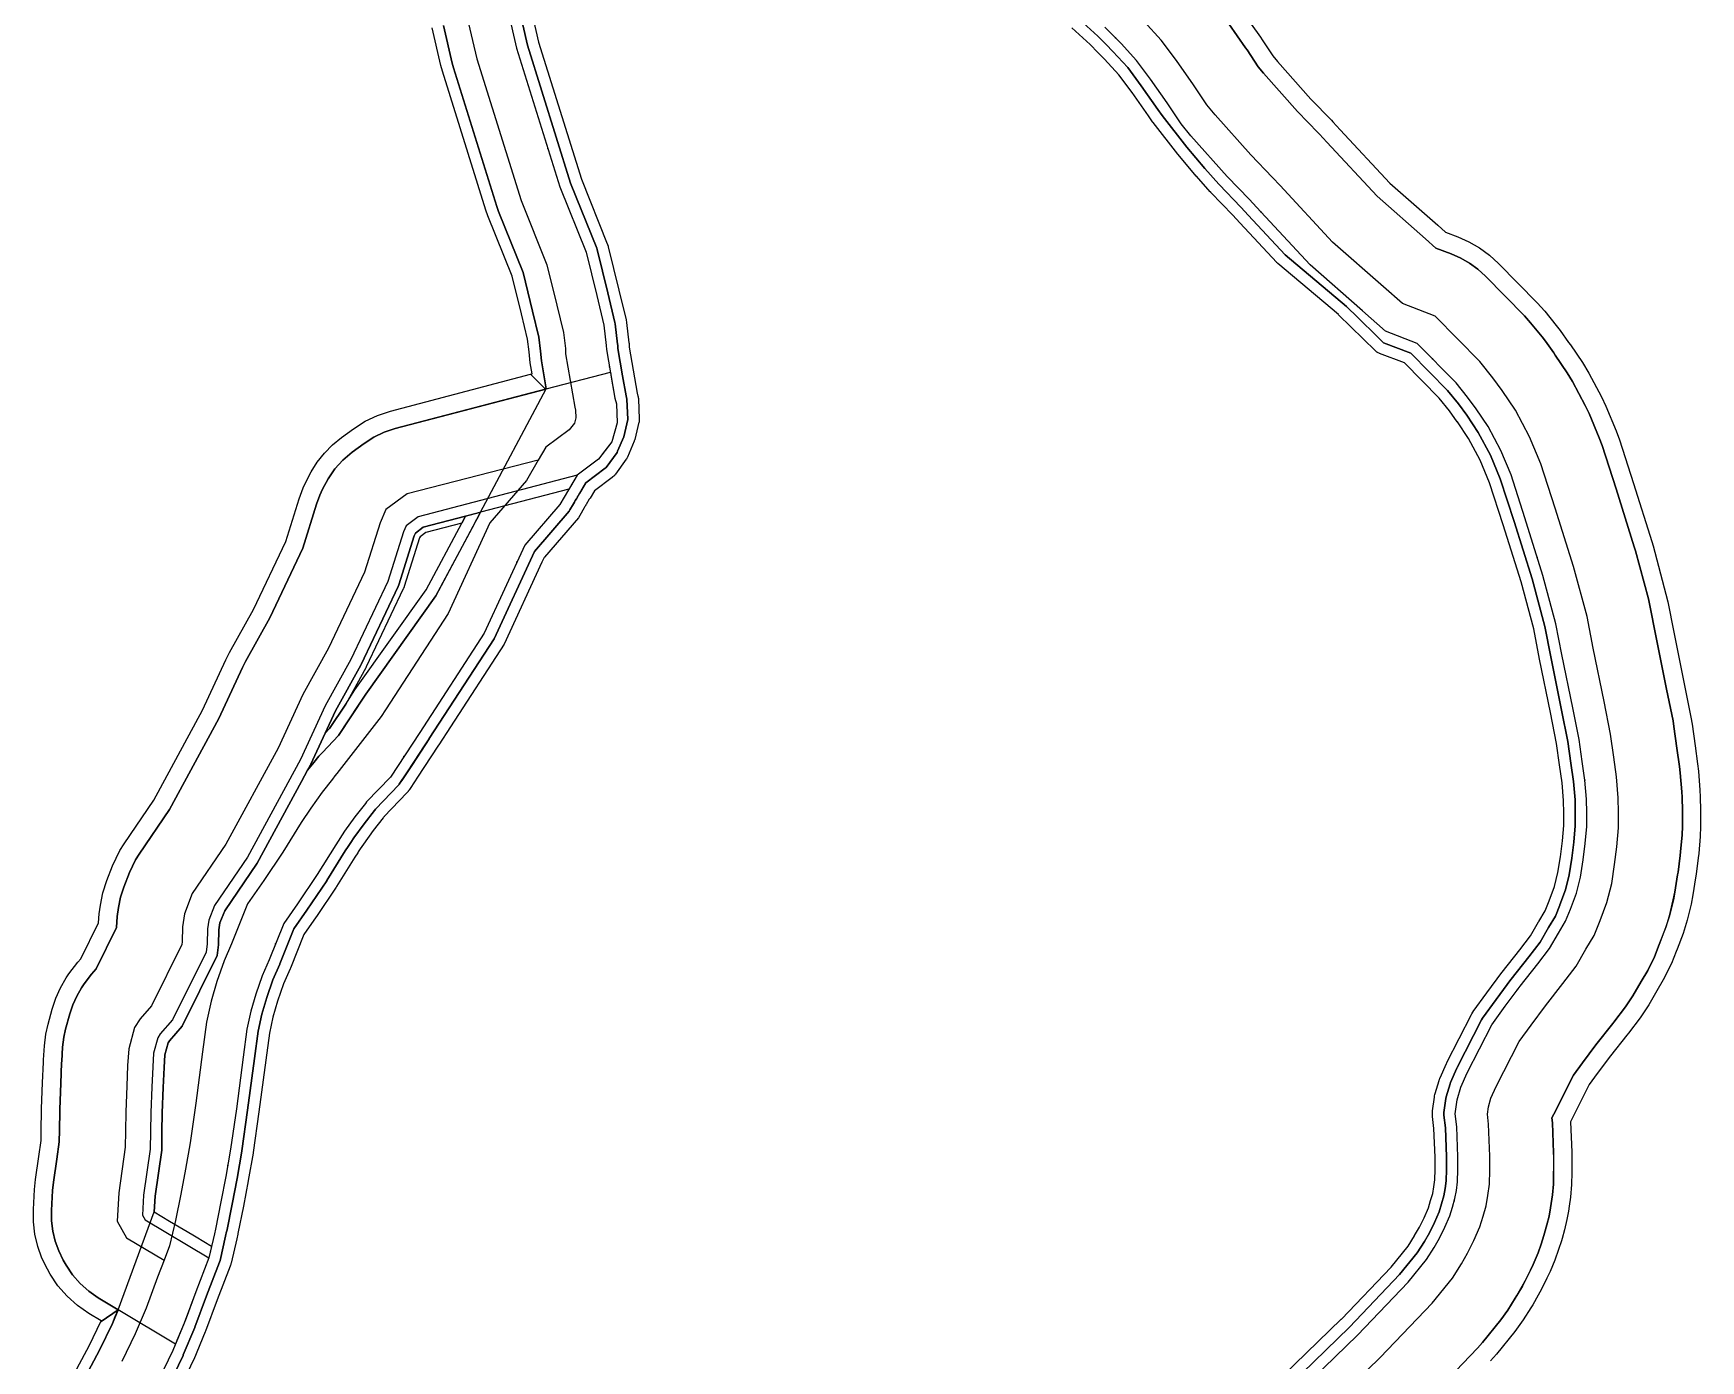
# Model space of a CAD drawing. Header units: inches. Extents: x 87989 to 118156, y 435697 to 451526.
# Drawn here: x 97358 to 98089, y 445643 to 446225 of the extents above; entities that cross this region are included whole.
import ezdxf

# ---------------------------------------------------------------- set-up
doc = ezdxf.new("R2010")
doc.units = ezdxf.units.IN
doc.header["$MEASUREMENT"] = 0
for name, color, linetype, true_color in [('As_waterkering_BWK', 7, 'Continuous', 0x7b8981), ('Beschermingszone_BWK', 7, 'Continuous', 0xcf890d), ('Grens_bebouwingsvrije_zone_BWK', 7, 'Continuous', 0x6789ae), ('Kernzone_BWK', 7, 'Continuous', 0xcb89af), ('Referentiepunten_BWK', 7, 'Continuous', 0x178980)]:
    doc.layers.add(name, color=color, linetype=linetype, true_color=true_color)

msp = doc.modelspace()

# ---------------------------------------------------------------- linework, layer by layer
at = {"layer": 'As_waterkering_BWK'}
for points in [[(97565.9433, 446234.9677), (97569.7798, 446218.4312), (97588.8298, 446157.5769), (97600.3392, 446128.8696), (97604.9694, 446109.9518), (97608.1444, 446096.8549), (97609.2028, 446087.9914), (97609.2678, 446086.1691), (97612.9587, 446064.8353), (97613.6411, 446062.3888), (97613.9009, 446054.0747), (97611.584, 446045.7903), (97605.7632, 446038.1173), (97596.3704, 446031.1058), (97588.8235, 446018.2963), (97573.3884, 446000.3722), (97555.5642, 445961.7635), (97527.3426, 445918.2466), (97514.4817, 445898.6816), (97504.0121, 445887.7447), (97503.5321, 445887.0517), (97498.8997, 445881.2177), (97494.3708, 445874.8527), (97490.4702, 445868.9656), (97482.382, 445855.9161), (97473.7356, 445843.0786), (97467.6553, 445834.4273), (97461.3004, 445818.5127), (97458.2577, 445811.5012), (97455.4795, 445803.4314), (97453.2306, 445795.8908), (97451.5108, 445788.0856), (97449.9233, 445775.7824), (97446.8806, 445753.1605), (97444.367, 445735.4334), (97442.2503, 445723.3948), (97440.1337, 445712.2823), (97437.7524, 445700.376), (97437.2776, 445698.3039), (97434.842, 445687.676), (97429.1534, 445672.8593), (97423.9941, 445659.1009), (97418.967, 445647.0624), (97412.7492, 445634.0978)], [(97860.5988, 445577.8712), (97938.7834, 445653.8067), (97961.0084, 445677.0901), (97969.0782, 445687.012), (97972.3855, 445692.3037), (97974.7668, 445696.4047), (97977.148, 445701.1672), (97979.2647, 445706.1943), (97980.4553, 445710.0308), (97981.5137, 445713.735), (97982.1751, 445717.3068), (97982.7043, 445721.1433), (97982.8366, 445726.435), (97982.8366, 445732.1235), (97982.3074, 445745.2204), (97981.646, 445750.909), (97982.4397, 445756.9944), (97984.1595, 445762.683), (97986.9376, 445768.9007), (97997.6533, 445789.9351), (98003.6064, 445798.1372), (98010.0887, 445806.8685), (98017.8939, 445816.6581), (98023.0533, 445823.405), (98026.8898, 445830.1519), (98030.0648, 445835.4435), (98032.1815, 445840.7352), (98034.8273, 445847.7467), (98036.5471, 445854.7582), (98037.7377, 445862.2988), (98038.6638, 445869.5749), (98039.3252, 445876.9832), (98039.3252, 445882.9363), (98039.1929, 445888.8895), (98038.5315, 445897.2239), (98037.3409, 445905.426), (98036.0179, 445915.0833), (98033.2398, 445928.9739), (98028.4773, 445952.3896), (98025.8315, 445965.8834), (98020.1429, 445987.0501), (98012.2054, 446012.3179), (98006.12, 446031.2356), (98001.622, 446041.9512), (97996.0658, 446052.4023), (97990.7741, 446060.2075), (97987.0699, 446065.3669), (97982.0428, 446071.5846), (97964.9772, 446088.9149), (97951.0865, 446094.2066), (97940.9, 446103.2024), (97918.0135, 446123.3108), (97894.5173, 446148.6135), (97891.3204, 446152.0562), (97881.659, 446162.0712), (97865.7102, 446180.0294), (97861.4515, 446185.1592), (97855.3169, 446194.4065), (97847.9699, 446204.809), (97841.8363, 446213.0665), (97835.0371, 446220.4598), (97827.949, 446227.6678)], [(97596.3704, 446031.1058), (97526.7009, 446012.813), (97521.3841, 446008.9036), (97520.2446, 446006.2895), (97513.3654, 445984.4613), (97497.0935, 445950.1977), (97485.8487, 445929.9571), (97475.0008, 445906.4091), (97451.7174, 445863.5465), (97437.2976, 445842.3798), (97434.784, 445835.8975), (97434.2548, 445832.061), (97434.1226, 445825.4464), (97433.5934, 445821.8745), (97418.909, 445792.1089), (97413.5256, 445785.9404), (97412.3885, 445784.2076), (97410.5746, 445777.5568), (97410.1777, 445771.4713), (97409.7808, 445762.6078), (97409.384, 445751.4952), (97409.2517, 445743.1609), (97409.1194, 445735.3556), (97407.6642, 445725.3014), (97406.209, 445715.2473), (97405.7466, 445706.4619), (97406.8757, 445704.4747), (97434.842, 445687.676)]]:
    msp.add_lwpolyline(points, dxfattribs=at)
at = {"layer": 'Beschermingszone_BWK'}
for points in [[(97816.8145, 446231.0273), (97824.9023, 446223.6367), (97828.457, 446220.0195), (97831.4141, 446217.0156), (97837.9785, 446209.875), (97843.9199, 446201.875), (97851.1914, 446191.582), (97853.002, 446188.8516), (97863.877, 446175.0273), (97871.8535, 446165.582), (97877.9199, 446158.75), (97878.0605, 446158.6016), (97887.6563, 446148.6523), (97887.7207, 446148.5859), (97890.8535, 446145.2109), (97907.0469, 446127.7734), (97933.9922, 446105.0469), (97938.9023, 446100.2344), (97947.5488, 446091.7578), (97950.1445, 446089.2148), (97962.1797, 446084.6289), (97978.3086, 446068.25), (97983.0918, 446062.3359), (97986.6738, 446057.3477), (97991.7773, 446049.8203), (97997.0996, 446039.8047), (98001.4258, 446029.5), (98007.4395, 446010.8047), (98015.3418, 445985.6523), (98020.959, 445964.7539), (98023.5742, 445951.4102), (98028.3379, 445927.9844), (98031.0859, 445914.2539), (98032.3906, 445904.7266), (98033.5605, 445896.668), (98034.1973, 445888.6367), (98034.3262, 445882.8789), (98034.3262, 445877.207), (98033.6914, 445870.1133), (98032.7871, 445863.0039), (98031.6406, 445855.7461), (98030.043, 445849.2305), (98027.5391, 445842.5938), (98027.5039, 445842.5), (98025.5703, 445837.6719), (98022.6016, 445832.7227), (98022.543, 445832.625), (98018.875, 445826.1719), (98013.9531, 445819.7344), (98006.1797, 445809.9844), (98006.0742, 445809.8477), (97999.5762, 445801.0977), (97993.6074, 445792.8711), (97993.1973, 445792.2031), (97982.4824, 445771.1719), (97982.373, 445770.9414), (97979.5938, 445764.7227), (97979.373, 445764.1289), (97977.6543, 445758.4414), (97977.4824, 445757.6406), (97976.6875, 445751.5547), (97976.6465, 445750.9102), (97976.6797, 445750.332), (97977.3184, 445744.832), (97977.8359, 445732.0234), (97977.8359, 445726.4961), (97977.7129, 445721.5469), (97977.2383, 445718.1055), (97976.6406, 445714.8789), (97975.6641, 445711.457), (97974.5625, 445707.9102), (97972.6035, 445703.2578), (97970.3652, 445698.7813), (97968.1016, 445694.8828), (97965.0039, 445689.9258), (97957.2539, 445680.3984), (97935.2324, 445657.3281), (97862.7305, 445586.9102)], [(97860.1035, 445591.3281), (97931.6641, 445660.832), (97931.6973, 445660.8633), (97953.5, 445683.707), (97960.9277, 445692.8398), (97963.8086, 445697.4492), (97963.8301, 445697.4844), (97965.9629, 445701.1562), (97968.0586, 445705.3477), (97969.8594, 445709.625), (97970.8711, 445712.8867), (97971.7676, 445716.0234), (97972.3008, 445718.9023), (97972.7207, 445721.9531), (97972.8359, 445726.5586), (97972.8359, 445731.9219), (97972.3301, 445744.4414), (97971.7129, 445749.7539), (97971.7051, 445749.8242), (97971.6934, 445749.9688), (97971.6875, 445750.0313), (97971.6543, 445750.6211), (97971.6504, 445750.7695), (97971.6504, 445751.0781), (97971.6563, 445751.2344), (97971.6992, 445751.8789), (97971.7051, 445751.9609), (97971.7207, 445752.1211), (97971.7305, 445752.2031), (97972.5234, 445758.2891), (97972.5391, 445758.3906), (97972.5742, 445758.5898), (97972.5859, 445758.6523), (97972.5938, 445758.6914), (97972.7656, 445759.4922), (97972.7891, 445759.5898), (97972.8438, 445759.8008), (97972.8672, 445759.8867), (97974.5879, 445765.5781), (97974.6113, 445765.6523), (97974.6621, 445765.8047), (97974.6895, 445765.875), (97974.9102, 445766.4688), (97974.9375, 445766.543), (97975, 445766.6953), (97975.0293, 445766.7617), (97977.8203, 445773.0078), (97977.8477, 445773.0664), (97977.9844, 445773.3555), (97977.998, 445773.3828), (97978.0137, 445773.4102), (97988.7422, 445794.4727), (97988.7891, 445794.5625), (97988.8848, 445794.7305), (97988.9004, 445794.7617), (97988.9336, 445794.8164), (97989.3438, 445795.4844), (97989.3965, 445795.5664), (97989.5039, 445795.7305), (97989.5605, 445795.8086), (97995.5449, 445804.0547), (98002.0723, 445812.8477), (98002.0977, 445812.8789), (98002.2305, 445813.0508), (98002.2559, 445813.0859), (98010.0117, 445822.8125), (98014.6973, 445828.9375), (98018.2051, 445835.1094), (98018.2148, 445835.1289), (98018.3008, 445835.2734), (98021.0781, 445839.9023), (98022.8516, 445844.3359), (98022.8691, 445844.3789), (98025.2578, 445850.7148), (98026.7344, 445856.7344), (98027.834, 445863.6914), (98027.8398, 445863.7305), (98028.7188, 445870.6289), (98028.7227, 445870.6758), (98029.3262, 445877.4297), (98029.3262, 445882.8242), (98029.2012, 445888.3828), (98028.5879, 445896.1094), (98027.4395, 445904.0273), (98026.1523, 445913.4219), (98023.4375, 445926.9961), (98018.6719, 445950.4297), (98016.084, 445963.6211), (98010.5391, 445984.2539), (98002.6758, 446009.2891), (97996.7324, 446027.7617), (97992.5781, 446037.6602), (97987.4883, 446047.2344), (97982.582, 446054.4727), (97982.5625, 446054.5), (97979.1133, 446059.3008), (97974.5742, 446064.918), (97959.3809, 446080.3477), (97948.3652, 446084.543), (97948.2969, 446084.5703), (97948.207, 446084.6094), (97947.8965, 446084.7539), (97947.8379, 446084.7813), (97947.6934, 446084.8555), (97947.5957, 446084.918), (97947.3066, 446085.1016), (97947.2656, 446085.1289), (97947.1328, 446085.2227), (97947.0313, 446085.3047), (97946.7715, 446085.5273), (97946.7461, 446085.5508), (97946.6445, 446085.6445), (97930.4824, 446101.4844), (97930.4219, 446101.5469), (97930.3809, 446101.5859), (97903.8848, 446123.8984), (97903.8477, 446123.9336), (97903.7988, 446123.9766), (97903.5195, 446124.2344), (97903.4473, 446124.3047), (97903.3828, 446124.3711), (97887.1895, 446141.8086), (97884.0742, 446145.1641), (97884.041, 446145.1992), (97874.4453, 446155.1484), (97874.4082, 446155.1836), (97874.2344, 446155.375), (97874.1992, 446155.4102), (97868.0898, 446162.2891), (97868.0547, 446162.332), (97860.0566, 446171.8008), (97860.0293, 446171.8359), (97859.9746, 446171.9023), (97859.9473, 446171.9375), (97849.0645, 446185.7695), (97849.0117, 446185.8398), (97848.8945, 446186.0039), (97848.8379, 446186.082), (97847.0742, 446188.7422), (97847.0547, 446188.7734), (97839.8711, 446198.9414), (97834.1211, 446206.6836), (97827.8047, 446213.5508), (97827.7754, 446213.582), (97824.8926, 446216.5156), (97821.4297, 446220.0352), (97813.4707, 446227.3086)]]:
    msp.add_lwpolyline(points, dxfattribs=at)
for points in [[(97582.4854, 446068.8159), (97516.5426, 446051.5016), (97511.7705, 446049.9221), (97507.2342, 446047.7565), (97503.0053, 446045.0391), (97497.6884, 446041.1296), (97493.6696, 446037.7464), (97490.1288, 446033.8657), (97487.1271, 446029.5544), (97484.7162, 446024.887), (97483.5768, 446022.2729), (97482.0943, 446018.3126), (97476.0465, 445999.1224), (97461.508, 445968.5089), (97450.8824, 445949.3828), (97449.5184, 445946.6935), (97439.2223, 445924.3434), (97417.5279, 445884.406), (97404.2397, 445864.9004), (97402.6565, 445862.3798), (97400.0031, 445856.8409), (97397.4896, 445850.3586), (97396.0623, 445845.9287), (97395.1592, 445841.363), (97394.63, 445837.5265), (97394.2597, 445832.7048), (97385.3436, 445814.4818), (97383.3887, 445812.2418), (97380.0837, 445807.8867), (97378.9465, 445806.1539), (97376.8336, 445802.5339), (97375.1111, 445798.7127), (97373.7979, 445794.7323), (97371.984, 445788.0814), (97371.1823, 445784.5027), (97370.6594, 445780.1599), (97370.2625, 445774.0745), (97370.2178, 445773.2606), (97369.8136, 445764.2162), (97369.4094, 445752.9229), (97369.389, 445752.1301), (97369.2571, 445743.8172), (97369.1682, 445738.5724), (97368.0767, 445731.0312), (97366.6215, 445720.977), (97366.2642, 445717.3496), (97365.8019, 445708.5643), (97365.8216, 445704.0126), (97366.3584, 445699.4926), (97367.4052, 445695.0628), (97368.9485, 445690.7807), (97370.9683, 445686.7016), (97372.166, 445684.5945), (97374.9739, 445680.3445), (97378.2992, 445676.4857), (97382.088, 445673.0809), (97386.2788, 445670.1853), (97395.0066, 445664.9427), (97394.9897, 445664.9023), (97387.4976, 445659.8596), (97387.3544, 445659.7718), (97387.5163, 445660.1096), (97382.1594, 445663.3274), (97377.1305, 445666.8021), (97372.5839, 445670.8879), (97368.5936, 445675.5184), (97365.2241, 445680.6185), (97364.0127, 445682.7495), (97361.5889, 445687.6444), (97359.7369, 445692.783), (97358.4808, 445698.0987), (97357.8366, 445703.5227), (97357.8129, 445708.9848), (97358.2753, 445717.7701), (97358.704, 445722.123), (97360.1592, 445732.1772), (97361.1779, 445739.2157), (97361.2581, 445743.9485), (97361.39, 445752.2571), (97361.4145, 445753.2084), (97361.8202, 445764.5379), (97362.2258, 445773.6184), (97362.2795, 445774.5951), (97362.6763, 445780.6806), (97363.3038, 445785.8919), (97364.2659, 445790.1864), (97366.0798, 445796.8372), (97367.6556, 445801.6138), (97369.7227, 445806.1992), (97372.2582, 445810.5431), (97373.3953, 445812.276), (97377.3613, 445817.5021), (97378.6305, 445818.9564), (97386.3964, 445834.6982), (97386.705, 445838.6196), (97387.2342, 445842.4561), (97388.3179, 445847.9349), (97390.0307, 445853.2508), (97392.5442, 445859.7331), (97395.7283, 445866.3798), (97397.6282, 445869.4046), (97410.69, 445888.5779), (97432.0666, 445927.9303), (97442.2523, 445950.0408), (97443.8892, 445953.2679), (97454.3909, 445972.1711), (97468.5827, 446002.0546), (97474.4643, 446020.7172), (97476.2432, 446025.4696), (97477.3827, 446028.0837), (97479.6386, 446032.5956), (97482.3555, 446036.8459), (97485.5036, 446040.7875), (97489.0479, 446044.3771), (97492.9493, 446047.5748), (97498.2662, 446051.4843), (97503.3409, 446054.7452), (97508.7844, 446057.3439), (97514.511, 446059.2394), (97575.9343, 446075.367)], [(97487.7751, 445919.951), (97485.7879, 445917.8751), (97490.3111, 445927.6937), (97501.4643, 445947.7695), (97501.6101, 445948.0528), (97517.882, 445982.3164), (97518.1342, 445982.9584), (97524.9338, 446004.5342), (97525.4299, 446005.6723), (97528.8939, 446008.2193), (97547.4634, 446013.0924), (97545.8536, 446010.0876), (97529.9904, 446005.9225), (97527.4529, 446004.0567), (97527.2785, 446003.6565), (97520.5186, 445982.207), (97520.4611, 445982.0443), (97520.2089, 445981.4023), (97520.1403, 445981.2439), (97503.8683, 445946.9803), (97503.833, 445946.9089), (97503.6873, 445946.6256), (97503.6497, 445946.5554), (97494.8426, 445930.7027)]]:
    msp.add_lwpolyline(points, close=True, dxfattribs=at)
for points in [[(97417.2578, 445631.9375, 0), (97423.4746, 445644.8984, 0), (97423.5801, 445645.1367, 0), (97428.6074, 445657.1758, 0), (97428.6758, 445657.3438, 0), (97433.8281, 445671.0859, 0), (97439.5098, 445685.8828, 0), (97439.7148, 445686.5586, 0), (97442.1504, 445697.1875, 0), (97442.627, 445699.2578, 0), (97442.6563, 445699.3945, 0), (97445.041, 445711.3242, 0), (97447.168, 445722.4922, 0), (97449.291, 445734.5664, 0), (97449.3184, 445734.7305, 0), (97451.834, 445752.4766, 0), (97454.8809, 445775.1289, 0), (97456.4414, 445787.2266, 0), (97458.0742, 445794.6367, 0), (97460.2402, 445801.9023, 0), (97462.9219, 445809.6914, 0), (97465.8867, 445816.5234, 0), (97465.9434, 445816.6602, 0), (97472.082, 445832.0313, 0), (97477.8555, 445840.2461, 0), (97486.5293, 445853.1211, 0), (97486.6328, 445853.2813, 0), (97494.6797, 445866.2656, 0), (97495.9453, 445868.1758, 0), (97497.0977, 445869.918, 0), (97498.4922, 445872.0234, 0), (97502.8965, 445878.2109, 0), (97507.4473, 445883.9414, 0), (97507.6426, 445884.2031, 0), (97507.8965, 445884.5742, 0), (97518.0938, 445895.2227, 0), (97518.3125, 445895.4688, 0), (97518.6602, 445895.9336, 0), (97521.3781, 445900.0693, 0), (97521.9462, 445900.9337, 0), (97527.5482, 445909.4567, 0), (97528.8696, 445911.467, 0), (97531.4694, 445915.422, 0), (97531.5293, 445915.513, 0), (97559.9539, 445959.343, 0), (97577.6344, 445997.6404, 0), (97592.9043, 446015.3727, 0), (97593.183, 446015.8456, 0), (97594.735, 446018.4799, 0), (97595.1802, 446019.2356, 0), (97595.4866, 446020.0321, 0), (97596.0426, 446020.6994, 0), (97596.6053, 446021.6538, 0), (97596.9545, 446022.2461, 0), (97600.168, 446027.6992, 0), (97608.7539, 446034.1094, 0), (97609.166, 446034.4648, 0), (97613.8965, 446041.0117, 0), (97614.1328, 446041.5703, 0), (97616.8125, 446047.8945, 0), (97618.6797, 446055.4805, 0), (97618.2695, 446064.4063, 0), (97617.8418, 446065.9375, 0), (97616.334, 446074.6562, 0), (97614.252, 446086.6875, 0), (97614.1992, 446088.168, 0), (97614.168, 446088.5859, 0), (97613.1094, 446097.4492, 0), (97613.0039, 446098.0313, 0), (97609.8281, 446111.1367, 0), (97605.1953, 446130.0586, 0), (97604.9805, 446130.7305, 0), (97593.543, 446159.2578, 0), (97574.6074, 446219.7461, 0), (97570.9063, 446235.6953, 0)], [(97575.8711, 446236.4219, 0), (97579.4355, 446221.0586, 0), (97598.2559, 446160.9375, 0), (97609.6211, 446132.5898, 0), (97609.6523, 446132.5078, 0), (97609.7129, 446132.3438, 0), (97609.7285, 446132.2969, 0), (97609.7402, 446132.2578, 0), (97609.957, 446131.5859, 0), (97609.9824, 446131.5039, 0), (97610.0293, 446131.332, 0), (97610.0391, 446131.3008, 0), (97610.0527, 446131.2461, 0), (97614.6855, 446112.3203, 0), (97617.8633, 446099.2109, 0), (97617.8789, 446099.1367, 0), (97617.9121, 446098.9766, 0), (97617.9238, 446098.918, 0), (97618.0293, 446098.3359, 0), (97618.043, 446098.2617, 0), (97618.0645, 446098.1133, 0), (97618.0723, 446098.0547, 0), (97619.1328, 446089.1758, 0), (97619.1387, 446089.125, 0), (97619.1484, 446089.0234, 0), (97619.1523, 446088.9688, 0), (97619.1855, 446088.5547, 0), (97619.1875, 446088.5156, 0), (97619.1934, 446088.3984, 0), (97619.1973, 446088.3477, 0), (97619.2363, 446087.2031, 0), (97622.7266, 446067.0352, 0), (97623.0898, 446065.7383, 0), (97623.1152, 446065.6289, 0), (97623.1699, 446065.3945, 0), (97623.1836, 446065.3281, 0), (97623.2109, 446065.168, 0), (97623.2168, 446065.1133, 0), (97623.252, 446064.7969, 0), (97623.2617, 446064.6836, 0), (97623.2637, 446064.6367, 0), (97623.6738, 446055.707, 0), (97623.6777, 446055.5938, 0), (97623.6758, 446055.5273, 0), (97623.668, 446055.1719, 0), (97623.6621, 446055.0703, 0), (97623.6465, 446054.9102, 0), (97623.6328, 446054.8125, 0), (97623.5723, 446054.4609, 0), (97623.5586, 446054.3945, 0), (97623.5352, 446054.2852, 0), (97621.668, 446046.6992, 0), (97621.6563, 446046.6523, 0), (97621.6133, 446046.5078, 0), (97621.4844, 446046.125, 0), (97621.4199, 446045.9531, 0), (97618.5, 446039.0586, 0), (97618.4375, 446038.9258, 0), (97618.2988, 446038.6445, 0), (97618.2266, 446038.5117, 0), (97618.1602, 446038.4023, 0), (97618.0215, 446038.1875, 0), (97618.002, 446038.1563, 0), (97617.9492, 446038.082, 0), (97613.2188, 446031.5352, 0), (97613.1699, 446031.4727, 0), (97613.0527, 446031.3203, 0), (97612.9609, 446031.2109, 0), (97612.8613, 446031.1016, 0), (97612.5723, 446030.8086, 0), (97612.4375, 446030.6836, 0), (97612.0176, 446030.3242, 0), (97611.9512, 446030.2656, 0), (97611.8145, 446030.1563, 0), (97611.7715, 446030.125, 0), (97611.7441, 446030.1055, 0), (97603.9648, 446024.2969, 0), (97602.0645, 446021.071, 0), (97601.7295, 446020.5023, 0), (97600.3505, 446018.1613, 0), (97600.2752, 446018.0414, 0), (97600.2406, 446017.9908, 0), (97600.0071, 446017.6594, 0), (97599.9465, 446017.577, 0), (97599.8838, 446017.4985, 0), (97599.8567, 446017.466, 0), (97599.8518, 446017.4533, 0), (97599.8239, 446017.3812, 0), (97599.6983, 446017.0542, 0), (97599.4937, 446016.707, 0), (97597.5424, 446013.3949, 0), (97596.9851, 446012.449, 0), (97582.1066, 445995.1713, 0), (97581.8803, 445994.9086, 0), (97580.9408, 445992.8734, 0), (97564.3436, 445956.9225, 0), (97540.8569, 445920.7067, 0), (97535.7157, 445912.7791, 0), (97535.5896, 445912.5879, 0), (97526.0916, 445898.1387, 0), (97525.3685, 445897.0387, 0), (97522.832, 445893.1797, 0), (97522.7969, 445893.1289, 0), (97522.7129, 445893.0078, 0), (97522.6719, 445892.9492, 0), (97522.3223, 445892.4805, 0), (97522.3008, 445892.4531, 0), (97522.2539, 445892.3945, 0), (97522.1094, 445892.2148, 0), (97522.0449, 445892.1406, 0), (97521.8164, 445891.8867, 0), (97521.7891, 445891.8555, 0), (97521.7344, 445891.7969, 0), (97521.7051, 445891.7656, 0), (97511.7832, 445881.4023, 0), (97511.752, 445881.3594, 0), (97511.7285, 445881.3242, 0), (97511.6816, 445881.2578, 0), (97511.6582, 445881.2266, 0), (97511.4629, 445880.9648, 0), (97511.4395, 445880.9297, 0), (97511.3887, 445880.8672, 0), (97511.3633, 445880.832, 0), (97506.8945, 445875.207, 0), (97502.627, 445869.207, 0), (97502.6035, 445869.1758, 0), (97501.2637, 445867.1523, 0), (97501.2461, 445867.125, 0), (97500.3301, 445865.7852, 0), (97500.1992, 445865.5547, 0), (97500.1133, 445865.4141, 0), (97498.9004, 445863.5859, 0), (97498.8789, 445863.5547, 0), (97490.8691, 445850.6289, 0), (97490.8438, 445850.5859, 0), (97490.7148, 445850.3906, 0), (97490.6914, 445850.3516, 0), (97481.9883, 445837.4297, 0), (97481.959, 445837.3906, 0), (97476.5098, 445829.6328, 0), (97470.5801, 445814.7891, 0), (97470.5684, 445814.7539, 0), (97470.4961, 445814.582, 0), (97470.4805, 445814.5469, 0), (97467.5859, 445807.8789, 0), (97465.002, 445800.375, 0), (97462.918, 445793.3828, 0), (97461.3711, 445786.3672, 0), (97459.8379, 445774.4766, 0), (97456.7871, 445751.793, 0), (97454.2656, 445734.0078, 0), (97454.2578, 445733.9687, 0), (97454.2266, 445733.7617, 0), (97454.2188, 445733.7227, 0), (97452.0898, 445721.6094, 0), (97452.084, 445721.5742, 0), (97449.9473, 445710.3633, 0), (97447.5547, 445698.3984, 0), (97447.5469, 445698.3633, 0), (97447.5117, 445698.1953, 0), (97447.5039, 445698.1602, 0), (97447.0254, 445696.0703, 0), (97444.5898, 445685.4414, 0), (97444.5684, 445685.3555, 0), (97444.5215, 445685.1836, 0), (97444.498, 445685.1016, 0), (97444.293, 445684.4258, 0), (97444.2676, 445684.3477, 0), (97444.207, 445684.1758, 0), (97444.1777, 445684.0938, 0), (97438.5039, 445669.3125, 0), (97433.3496, 445655.5664, 0), (97433.332, 445655.5234, 0), (97433.248, 445655.3125, 0), (97433.2324, 445655.2734, 0), (97428.1953, 445643.2109, 0), (97428.1816, 445643.1797, 0), (97428.1563, 445643.1211, 0), (97428.1426, 445643.0859, 0), (97428.0234, 445642.8203, 0), (97427.998, 445642.7656, 0), (97421.7539, 445629.75, 0)], [(97888.8108, 446233.6537, 0), (97896.1578, 446223.2511, 0), (97896.982, 446222.0473, 0), (97901.6347, 446215.0339, 0), (97903.6486, 446212.608, 0), (97918.3595, 446196.0438, 0), (97927.3052, 446186.7706, 0), (97927.9594, 446186.0794, 0), (97931.1564, 446182.6367, 0), (97952.924, 446159.1955, 0), (97973.9496, 446140.722, 0), (97977.3749, 446137.6972, 0), (97982.7769, 446135.6393, 0), (97987.6775, 446133.4648, 0), (97992.317, 446130.7781, 0), (97996.6423, 446127.6101, 0), (98000.6034, 446123.9972, 0), (98017.6691, 446106.667, 0), (98020.9243, 446103.0207, 0), (98025.9514, 446096.803, 0), (98027.6861, 446094.5273, 0), (98031.3903, 446089.3679, 0), (98032.1595, 446088.2654, 0), (98037.4512, 446080.4602, 0), (98040.2143, 446075.8737, 0), (98045.7706, 446065.4226, 0), (98047.7252, 446061.3032, 0), (98052.2231, 446050.5875, 0), (98053.7179, 446046.5468, 0), (98059.8552, 446027.4659, 0), (98067.8446, 446002.0349, 0), (98068.4295, 446000.0271, 0), (98074.1181, 445978.8604, 0), (98074.8971, 445975.5041, 0), (98077.5092, 445962.1828, 0), (98082.2527, 445938.8596, 0), (98085.047, 445924.8891, 0), (98085.5553, 445921.8692, 0), (98086.851, 445912.4104, 0), (98088.0129, 445904.4067, 0), (98088.3748, 445901.1797, 0), (98089.0362, 445892.8453, 0), (98089.1806, 445890.0003, 0), (98089.3129, 445884.0472, 0), (98089.3252, 445882.9363, 0), (98089.3252, 445876.9832, 0), (98089.1271, 445872.5366, 0), (98088.4657, 445865.1283, 0), (98088.2637, 445863.2621, 0), (98087.3376, 445855.9861, 0), (98087.1259, 445854.5007, 0), (98085.9353, 445846.96, 0), (98085.1076, 445842.8471, 0), (98083.3879, 445835.8356, 0), (98081.6074, 445830.0938, 0), (98078.9616, 445823.0824, 0), (98078.6053, 445822.1657, 0), (98076.4886, 445816.874, 0), (98072.9394, 445809.7188, 0), (98070.0653, 445804.9285, 0), (98066.5178, 445798.6899, 0), (98062.7712, 445793.0325, 0), (98057.6118, 445786.2856, 0), (98056.9889, 445785.4878, 0), (98049.7207, 445776.3718, 0), (98043.9128, 445768.549, 0), (98040.4237, 445763.7417, 0), (98032.25, 445747.4517, 0), (98032.7958, 445734.1421, 0), (98032.8366, 445732.1235, 0), (98032.8366, 445726.435, 0), (98032.821, 445725.1854, 0), (98032.6887, 445719.8937, 0), (98032.2353, 445714.3114, 0), (98031.7062, 445710.475, 0), (98031.3392, 445708.2024, 0), (98030.6778, 445704.6305, 0), (98029.5899, 445699.9989, 0), (98028.5315, 445696.2947, 0), (98028.2085, 445695.2108, 0), (98027.0179, 445691.3744, 0), (98025.3465, 445686.7915, 0), (98023.2298, 445681.7644, 0), (98021.8694, 445678.8066, 0), (98019.4881, 445674.044, 0), (98018.0062, 445671.2979, 0), (98015.625, 445667.1969, 0), (98014.7854, 445665.8037, 0), (98011.4781, 445660.512, 0), (98007.8681, 445655.4629, 0), (97999.7983, 445645.541, 0), (97997.1762, 445642.5663, 0)], [(97537.6936, 446228.4138, 0), (97541.5301, 446211.8773, 0), (97542.1041, 446209.7675, 0), (97561.1542, 446148.9133, 0), (97561.9125, 446146.7852, 0), (97572.6584, 446119.9823, 0), (97576.7933, 446103.0884, 0), (97579.5538, 446091.7014, 0), (97580.2753, 446085.4425, 0), (97580.6923, 446081.2254, 0), (97582.8239, 446068.9048, 0), (97582.4854, 446068.8159, 0), (97575.9343, 446075.367, 0), (97576.6013, 446075.5422, 0), (97575.7655, 446080.373, 0), (97575.2822, 446085.1601, 0), (97574.6244, 446090.8128, 0), (97571.9354, 446101.9051, 0), (97567.8859, 446118.45, 0), (97557.2716, 446144.9246, 0), (97556.3825, 446147.4195, 0), (97537.3325, 446208.2738, 0), (97536.6594, 446210.7473, 0), (97532.823, 446227.2838, 0)], [(97969.1643, 445624.8067, 0), (97991.3893, 445648.0901, 0), (97993.5919, 445650.5889, 0), (98001.6617, 445660.5108, 0), (98004.6941, 445664.752, 0), (98008.0014, 445670.0437, 0), (98008.7067, 445671.214, 0), (98011.0879, 445675.315, 0), (98012.3327, 445677.6218, 0), (98014.714, 445682.3843, 0), (98015.8567, 445684.8688, 0), (98017.9734, 445689.8959, 0), (98019.3774, 445693.7456, 0), (98020.568, 445697.582, 0), (98020.8393, 445698.4925, 0), (98021.8977, 445702.1967, 0), (98022.8115, 445706.0872, 0), (98023.473, 445709.6591, 0), (98023.7812, 445711.5681, 0), (98024.3104, 445715.4045, 0), (98024.6912, 445720.0936, 0), (98024.8235, 445725.3853, 0), (98024.8366, 445726.435, 0), (98024.8366, 445732.1235, 0), (98024.8023, 445733.8191, 0), (98024.2732, 445746.916, 0), (98024.1008, 445749.1192, 0), (98024.8473, 445750.7898, 0), (98033.5804, 445767.9326, 0), (98037.4638, 445773.2831, 0), (98043.3796, 445781.2513, 0), (98050.7337, 445790.4751, 0), (98051.257, 445791.1452, 0), (98056.4164, 445797.8921, 0), (98059.5635, 445802.6443, 0), (98063.1572, 445808.9642, 0), (98066.0795, 445813.8347, 0), (98069.0608, 445819.8451, 0), (98071.1775, 445825.1368, 0), (98071.4767, 445825.9068, 0), (98074.1226, 445832.9183, 0), (98075.6182, 445837.7414, 0), (98077.338, 445844.7529, 0), (98078.0331, 445848.2077, 0), (98079.2238, 445855.7484, 0), (98079.4016, 445856.9961, 0), (98080.3277, 445864.2722, 0), (98080.4974, 445865.8397, 0), (98081.1588, 445873.2481, 0), (98081.3252, 445876.9832, 0), (98081.3252, 445882.9363, 0), (98081.3149, 445883.8694, 0), (98081.1826, 445889.8226, 0), (98081.0613, 445892.2124, 0), (98080.3998, 445900.5468, 0), (98080.0958, 445903.2574, 0), (98078.9294, 445911.2929, 0), (98077.6293, 445920.7835, 0), (98077.2023, 445923.3202, 0), (98074.4107, 445937.2779, 0), (98069.6641, 445960.6159, 0), (98067.0466, 445973.9648, 0), (98066.3922, 445976.7841, 0), (98060.7037, 445997.9508, 0), (98060.2124, 445999.6374, 0), (98052.2313, 446025.0422, 0), (98046.1022, 446044.097, 0), (98044.8466, 446047.4912, 0), (98040.3487, 446058.2069, 0), (98038.7068, 446061.6672, 0), (98033.1506, 446072.1183, 0), (98030.8295, 446075.971, 0), (98025.5379, 446083.7762, 0), (98024.8917, 446084.7022, 0), (98021.1875, 446089.8616, 0), (98019.7304, 446091.7732, 0), (98014.7033, 446097.991, 0), (98011.9689, 446101.0538, 0), (97994.9032, 446118.384, 0), (97991.5759, 446121.4189, 0), (97987.9427, 446124.08, 0), (97984.0454, 446126.3368, 0), (97979.929, 446128.1634, 0), (97973.1688, 446130.7387, 0), (97968.6617, 446134.7189, 0), (97947.3383, 446153.454, 0), (97925.2941, 446177.193, 0), (97922.0972, 446180.6357, 0), (97921.5477, 446181.2163, 0), (97912.4874, 446190.6082, 0), (97897.5784, 446207.3954, 0), (97895.2054, 446210.254, 0), (97890.3156, 446217.6247, 0), (97889.6233, 446218.636, 0), (97882.2763, 446229.0385, 0)], [(97371.3541, 445628.6436, 0), (97382.3951, 445649.4312, 0), (97387.3544, 445659.7718, 0), (97387.4976, 445659.8596, 0), (97394.9897, 445664.9023, 0), (97392.4949, 445658.9279, 0), (97386.8589, 445647.1763, 0), (97375.788, 445626.3329, 0)]]:
    msp.add_polyline3d(points, dxfattribs=at)
msp.add_polyline3d([(97480.8294, 445905.0787, 0), (97478.1201, 445901.6767, 0), (97479.3944, 445904.0224, 0), (97479.5421, 445904.317, 0), (97485.7879, 445917.8751, 0), (97487.7751, 445919.951, 0), (97494.8426, 445930.7027, 0), (97498.9312, 445936.9226, 0), (97499.6485, 445937.9706, 0), (97530.1941, 445980.8589, 0), (97545.8536, 446010.0876, 0), (97547.4634, 446013.0924, 0), (97554.066, 446014.8287, 0), (97552.4545, 446011.8208, 0), (97551.8674, 446010.7249, 0), (97534.4512, 445978.2173, 0), (97503.7212, 445935.07, 0), (97503.1094, 445934.1761, 0), (97491.7025, 445916.8231, 0), (97484.6729, 445909.4798, 0), (97483.0633, 445907.7983, 0)], close=True, dxfattribs=at)
at = {"layer": 'Grens_bebouwingsvrije_zone_BWK'}
for points in [[(97548.0731, 446232.3475), (97552.3989, 446213.7018), (97571.8614, 446151.5299), (97583.158, 446123.3533), (97587.4808, 446105.6918), (97590.3985, 446093.6562), (97591.241, 446086.6007), (97591.3229, 446084.3051), (97595.3768, 446060.8731), (97595.7179, 446059.6503), (97595.8236, 446056.2678), (97595.1722, 446053.9388), (97592.9589, 446051.0212), (97582.7005, 446043.3635), (97579.3415, 446037.6623), (97574.1327, 446028.8212), (97558.1031, 446010.2067), (97539.7614, 445970.4772), (97512.2707, 445928.0874), (97510.4296, 445925.2864), (97490.9746, 445900.1555), (97490.0251, 445899.1636), (97489.0698, 445897.7842), (97484.5083, 445892.0396), (97479.5309, 445885.0442), (97475.3143, 445878.6802), (97467.2621, 445865.6887), (97458.9061, 445853.2824), (97451.719, 445843.0563), (97444.6824, 445825.4346), (97441.4663, 445818.0236), (97438.3377, 445808.9357), (97435.7936, 445800.4056), (97433.7608, 445791.18), (97432.0775, 445778.1339), (97429.0498, 445755.6237), (97426.5872, 445738.2562), (97424.5444, 445726.6375), (97422.467, 445715.7314), (97420.1512, 445704.1522), (97417.5814, 445692.9384), (97415.2064, 445686.7524), (97412.3242, 445679.2453), (97407.2564, 445665.7313), (97402.536, 445654.4272), (97396.6794, 445642.2155)], [(97870.2559, 445567.7342), (97948.7274, 445643.9484), (97971.519, 445667.8253), (97980.4887, 445678.8537), (97984.3782, 445685.0768), (97987.0933, 445689.7528), (97989.874, 445695.3141), (97992.4329, 445701.3917), (97993.8732, 445706.0324), (97995.1582, 445710.53), (97995.9998, 445715.0746), (97996.6803, 445720.0083), (97996.8366, 445726.26), (97996.8366, 445732.4063), (97996.2747, 445746.3131), (97995.7517, 445750.8107), (97996.1734, 445754.0436), (97997.3036, 445757.7821), (97999.5742, 445762.8637), (98009.629, 445782.601), (98014.8922, 445789.8525), (98021.1857, 445798.3294), (98028.9289, 445808.0412), (98034.7527, 445815.657), (98038.9789, 445823.0893), (98042.6469, 445829.2025), (98045.2313, 445835.6636), (98048.2234, 445843.5927), (98050.2841, 445851.994), (98051.5992, 445860.3228), (98052.5849, 445868.068), (98053.3252, 445876.3594), (98053.3252, 445883.0919), (98053.1806, 445889.5994), (98052.4516, 445898.7849), (98051.2037, 445907.3816), (98049.8302, 445917.4083), (98046.9635, 445931.7419), (98042.2062, 445955.1317), (98039.477, 445969.0508), (98033.5872, 445990.9665), (98025.5475, 446016.5594), (98019.2625, 446036.0975), (98014.2836, 446047.959), (98008.075, 446059.6372), (98002.2564, 446068.2195), (97998.2087, 446073.8574), (97992.4989, 446080.9195), (97972.812, 446100.9117), (97958.4473, 446106.3839), (97950.1539, 446113.7079), (97927.7885, 446133.3585), (97904.7762, 446158.14), (97901.4886, 446161.6804), (97891.9351, 446171.5835), (97876.3329, 446189.1514), (97872.7028, 446193.5241), (97866.8702, 446202.3161), (97859.3086, 446213.0225), (97852.6377, 446222.0034), (97845.1834, 446230.109)], [(97579.3415, 446037.6623), (97521.8764, 446022.9191), (97512.4831, 446016.0123), (97509.9283, 446010.1512), (97503.1027, 445988.4931), (97487.3075, 445955.2333), (97476.0315, 445934.9364), (97465.1617, 445911.341), (97442.3153, 445869.2829), (97427.4972, 445847.5315), (97424.063, 445838.6749), (97423.2699, 445832.9255), (97423.1387, 445826.3661), (97422.965, 445825.1936), (97409.6785, 445798.2614), (97404.7425, 445792.6056), (97402.235, 445788.7846), (97399.6701, 445779.3802), (97399.1937, 445772.0753), (97398.7896, 445763.0501), (97398.3871, 445751.7789), (97398.2532, 445743.3413), (97398.1328, 445736.2402), (97395.2505, 445716.3264), (97394.5926, 445703.8261), (97398.7374, 445696.5313), (97415.2064, 445686.7524)]]:
    msp.add_lwpolyline(points, dxfattribs=at)
at = {"layer": 'Kernzone_BWK'}
for points in [[(97570.9063, 446235.6953), (97574.6094, 446219.7461), (97593.543, 446159.2578), (97604.9805, 446130.7305), (97605.1953, 446130.0586), (97609.8281, 446111.1367), (97613.0039, 446098.0313), (97613.1094, 446097.4492), (97614.168, 446088.5859), (97614.1992, 446088.168), (97614.2539, 446086.6875), (97616.3359, 446074.6562), (97617.8438, 446065.9375), (97618.2695, 446064.4063), (97618.6797, 446055.4805), (97616.8125, 446047.8945), (97614.1328, 446041.5703), (97613.8945, 446041.0117), (97609.1641, 446034.4648), (97608.7539, 446034.1094), (97600.168, 446027.6992), (97597.402, 446023.0056), (97596.0426, 446020.6994), (97595.4866, 446020.0321), (97595.1802, 446019.2356), (97594.735, 446018.4799), (97593.183, 446015.8456), (97592.9043, 446015.3727), (97577.6344, 445997.6404), (97559.9539, 445959.343), (97531.5293, 445915.513), (97531.4694, 445915.422), (97524.1044, 445904.2178), (97519.7789, 445897.6362), (97518.6602, 445895.9336), (97518.3125, 445895.4688), (97518.0938, 445895.2227), (97507.8984, 445884.5742), (97507.6406, 445884.2031), (97507.4492, 445883.9414), (97502.8984, 445878.2109), (97498.4922, 445872.0234), (97497.0977, 445869.918), (97495.9453, 445868.1758), (97494.6797, 445866.2656), (97486.6328, 445853.2813), (97486.5273, 445853.1211), (97477.8555, 445840.2461), (97472.082, 445832.0313), (97465.9453, 445816.6602), (97465.8867, 445816.5234), (97462.9219, 445809.6914), (97460.2422, 445801.9023), (97458.0742, 445794.6367), (97456.4414, 445787.2266), (97454.8789, 445775.1289), (97451.832, 445752.4766), (97449.3164, 445734.7305), (97449.293, 445734.5664), (97447.168, 445722.4922), (97445.0391, 445711.3242), (97442.6563, 445699.3945), (97442.625, 445699.2578), (97442.1523, 445697.1875), (97439.7148, 445686.5586), (97439.5117, 445685.8828), (97433.8281, 445671.0859), (97428.6758, 445657.3438), (97428.6094, 445657.1758), (97423.582, 445645.1367), (97423.4766, 445644.8984), (97417.2578, 445631.9375)], [(97862.7305, 445586.9102), (97935.2305, 445657.3281), (97957.2539, 445680.3984), (97965.0039, 445689.9258), (97968.1016, 445694.8828), (97970.3633, 445698.7813), (97972.6016, 445703.2578), (97974.5625, 445707.9102), (97975.6641, 445711.457), (97976.6406, 445714.8789), (97977.2383, 445718.1055), (97977.7148, 445721.5469), (97977.8359, 445726.4961), (97977.8359, 445732.0234), (97977.3203, 445744.832), (97976.6797, 445750.332), (97976.6445, 445750.9102), (97976.6875, 445751.5547), (97977.4805, 445757.6406), (97977.6523, 445758.4414), (97979.375, 445764.1289), (97979.5938, 445764.7227), (97982.3711, 445770.9414), (97982.4805, 445771.1719), (97993.1992, 445792.2031), (97993.6055, 445792.8711), (97999.5742, 445801.0977), (98006.0742, 445809.8477), (98006.1797, 445809.9844), (98013.9531, 445819.7344), (98018.875, 445826.1719), (98022.543, 445832.625), (98022.6016, 445832.7227), (98025.5703, 445837.6719), (98027.5039, 445842.5), (98027.5391, 445842.5938), (98030.043, 445849.2305), (98031.6406, 445855.7461), (98032.7891, 445863.0039), (98033.6914, 445870.1133), (98034.3242, 445877.207), (98034.3242, 445882.8789), (98034.1992, 445888.6367), (98033.5586, 445896.668), (98032.3906, 445904.7266), (98031.0859, 445914.2539), (98028.3398, 445927.9844), (98023.5742, 445951.4102), (98020.957, 445964.7539), (98015.3398, 445985.6523), (98007.4414, 446010.8047), (98001.4258, 446029.5), (97997.1016, 446039.8047), (97991.7773, 446049.8203), (97986.6719, 446057.3477), (97983.0938, 446062.3359), (97978.3086, 446068.25), (97962.1797, 446084.6289), (97950.1445, 446089.2148), (97947.5508, 446091.7578), (97938.9023, 446100.2344), (97933.9922, 446105.0469), (97907.0469, 446127.7734), (97890.8516, 446145.2109), (97887.7227, 446148.5859), (97887.6563, 446148.6523), (97878.0586, 446158.6016), (97877.9219, 446158.75), (97871.8555, 446165.582), (97863.875, 446175.0273), (97853.0039, 446188.8516), (97851.1914, 446191.582), (97843.9219, 446201.875), (97837.9805, 446209.875), (97831.4141, 446217.0156), (97828.457, 446220.0195), (97824.9023, 446223.6367), (97816.8125, 446231.0273)], [(97375.7891, 445626.332), (97386.8594, 445647.1758), (97392.4961, 445658.9297), (97393.765, 445661.9681), (97394.9897, 445664.9023), (97395.0055, 445664.9434), (97410.8312, 445707.9319), (97411.1901, 445714.7566), (97414.1129, 445734.9538), (97414.2513, 445743.0788), (97414.3826, 445751.3661), (97414.777, 445762.4069), (97415.1707, 445771.1964), (97415.5316, 445776.7281), (97417.0041, 445782.1271), (97417.5182, 445782.9103), (97423.1048, 445789.3126), (97438.4238, 445820.3648), (97439.1156, 445825.0275), (97439.2482, 445831.6683), (97439.6572, 445834.6346), (97441.7527, 445840.0383), (97455.9907, 445860.9386), (97475.4613, 445896.7817), (97478.1211, 445901.6758), (97480.8281, 445905.0781), (97483.0625, 445907.7969), (97484.6719, 445909.4805), (97491.7031, 445916.8242), (97500.7563, 445930.5963), (97503.1094, 445934.1761), (97503.7212, 445935.07), (97534.4512, 445978.2173), (97551.3799, 446009.815), (97551.8674, 446010.7249), (97552.4545, 446011.8208), (97552.8759, 446012.608), (97554.0662, 446014.8284), (97582.8239, 446068.9057), (97580.6914, 446081.2266), (97580.2734, 446085.4414), (97579.5547, 446091.7031), (97576.793, 446103.0898), (97572.6602, 446119.9805), (97561.9141, 446146.7852), (97561.1523, 446148.9141), (97542.1055, 446209.7656), (97541.5313, 446211.8789), (97537.6953, 446228.4141)], [(97882.2773, 446229.0391), (97889.625, 446218.6367), (97890.3164, 446217.625), (97895.207, 446210.2539), (97897.5781, 446207.3945), (97912.4883, 446190.6094), (97921.5469, 446181.2148), (97922.0977, 446180.6367), (97925.293, 446177.1914), (97947.3398, 446153.4531), (97968.6602, 446134.7188), (97973.168, 446130.7383), (97979.9297, 446128.1641), (97984.0469, 446126.3359), (97987.9414, 446124.0781), (97991.5742, 446121.418), (97994.9023, 446118.3828), (98011.9688, 446101.0547), (98014.7031, 446097.9922), (98019.7305, 446091.7734), (98021.1875, 446089.8633), (98024.8906, 446084.7031), (98025.5391, 446083.7773), (98030.8281, 446075.9727), (98033.1523, 446072.1172), (98038.707, 446061.668), (98040.3477, 446058.207), (98044.8477, 446047.4922), (98046.1016, 446044.0977), (98052.2305, 446025.043), (98060.2109, 445999.6367), (98060.7031, 445997.9492), (98066.3906, 445976.7852), (98067.0469, 445973.9648), (98069.6641, 445960.6172), (98074.4102, 445937.2773), (98077.2031, 445923.3203), (98077.6289, 445920.7852), (98078.9297, 445911.293), (98080.0977, 445903.2578), (98080.3984, 445900.5469), (98081.0625, 445892.2109), (98081.1836, 445889.8242), (98081.3164, 445883.8711), (98081.3242, 445882.9375), (98081.3242, 445876.9844), (98081.1602, 445873.25), (98080.4961, 445865.8398), (98080.3281, 445864.2734), (98079.4023, 445856.9961), (98079.2227, 445855.75), (98078.0313, 445848.207), (98077.3398, 445844.7539), (98075.6172, 445837.7422), (98074.1211, 445832.918), (98071.4766, 445825.9063), (98071.1758, 445825.1367), (98069.0625, 445819.8438), (98066.0781, 445813.8359), (98063.1563, 445808.9648), (98059.5625, 445802.6445), (98056.418, 445797.8906), (98051.2578, 445791.1445), (98050.7344, 445790.4766), (98043.3789, 445781.25), (98037.4648, 445773.2813), (98033.582, 445767.9336), (98024.8477, 445750.7891), (98024.1016, 445749.1211), (98024.2734, 445746.9141), (98024.8008, 445733.8203), (98024.8359, 445732.125), (98024.8359, 445726.4336), (98024.8242, 445725.3867), (98024.6914, 445720.0938), (98024.3086, 445715.4062), (98023.7813, 445711.5664), (98023.4727, 445709.6602), (98022.8125, 445706.0859), (98021.8984, 445702.1953), (98020.8398, 445698.4922), (98020.5664, 445697.582), (98019.3789, 445693.7461), (98017.9727, 445689.8945), (98015.8555, 445684.8672), (98014.7148, 445682.3828), (98012.332, 445677.6211), (98011.0898, 445675.3164), (98008.707, 445671.2148), (98008, 445670.043), (98004.6953, 445664.7539), (98001.6602, 445660.5117), (97993.5938, 445650.5898), (97991.3906, 445648.0898), (97969.1641, 445624.8086)]]:
    msp.add_lwpolyline(points, dxfattribs=at)
msp.add_lwpolyline([(97420.8108, 445651.4777), (97420.1317, 445649.8513), (97395.0055, 445664.9434), (97386.2788, 445670.1853), (97382.088, 445673.0809), (97378.2992, 445676.4857), (97374.9739, 445680.3445), (97372.166, 445684.5945), (97370.9683, 445686.7016), (97368.9485, 445690.7807), (97367.4052, 445695.0628), (97366.3584, 445699.4926), (97365.8216, 445704.0126), (97365.8019, 445708.5643), (97366.2642, 445717.3496), (97366.6215, 445720.977), (97368.0767, 445731.0312), (97369.1682, 445738.5724), (97369.2571, 445743.8172), (97369.389, 445752.1301), (97369.4094, 445752.9229), (97369.8136, 445764.2162), (97370.2178, 445773.2606), (97370.2625, 445774.0745), (97370.6594, 445780.1599), (97371.1823, 445784.5027), (97371.984, 445788.0814), (97373.7979, 445794.7323), (97375.1111, 445798.7127), (97376.8336, 445802.5339), (97378.9465, 445806.1539), (97380.0837, 445807.8867), (97383.3887, 445812.2418), (97385.3436, 445814.4818), (97394.2597, 445832.7048), (97394.63, 445837.5265), (97395.1592, 445841.363), (97396.0623, 445845.9287), (97397.4896, 445850.3586), (97400.0031, 445856.8409), (97402.6565, 445862.3798), (97404.2397, 445864.9004), (97417.5279, 445884.406), (97439.2223, 445924.3434), (97449.5184, 445946.6935), (97450.8824, 445949.3828), (97461.508, 445968.5089), (97476.0465, 445999.1224), (97482.0943, 446018.3126), (97483.5768, 446022.2729), (97484.7162, 446024.887), (97487.1271, 446029.5544), (97490.1288, 446033.8657), (97493.6696, 446037.7464), (97497.6884, 446041.1296), (97503.0053, 446045.0391), (97507.2342, 446047.7565), (97511.7705, 446049.9221), (97516.5426, 446051.5016), (97582.6648, 446068.8633), (97582.8239, 446068.9053), (97610.976, 446076.2966), (97611.3607, 446074.0731), (97612.959, 446064.835), (97613.641, 446062.389), (97613.901, 446054.075), (97611.584, 446045.79), (97608.5049, 446041.7313), (97605.763, 446038.117), (97596.37, 446031.106), (97593.4694, 446026.182), (97592.7784, 446025.009), (97554.0662, 446014.8285), (97552.5668, 446014.4341), (97547.4634, 446013.0924), (97528.8939, 446008.2193), (97525.4299, 446005.6723), (97524.9338, 446004.5342), (97518.1342, 445982.9584), (97517.882, 445982.3164), (97501.6101, 445948.0528), (97501.4643, 445947.7695), (97490.3111, 445927.6937), (97485.7879, 445917.8751), (97479.5421, 445904.317), (97479.3944, 445904.0224), (97478.8912, 445903.0975), (97478.1211, 445901.6758), (97475.4613, 445896.7817), (97455.9907, 445860.9386), (97441.7527, 445840.0383), (97439.6572, 445834.6346), (97439.2482, 445831.6683), (97439.1156, 445825.0275), (97438.4238, 445820.3648), (97423.1048, 445789.3126), (97417.5182, 445782.9103), (97417.0041, 445782.1271), (97415.5316, 445776.7281), (97415.1707, 445771.1964), (97414.777, 445762.4069), (97414.3826, 445751.3661), (97414.2513, 445743.0788), (97414.1129, 445734.9538), (97411.1901, 445714.7566), (97410.8312, 445707.9319), (97417.5841, 445703.8755), (97427.7466, 445697.7709), (97429.1889, 445696.9045), (97436.0171, 445692.8029), (97435.3799, 445690.0227), (97434.842, 445687.676), (97429.153, 445672.859), (97424.7916, 445661.2281), (97423.994, 445659.101)], close=True, dxfattribs=at)
at = {"layer": 'Referentiepunten_BWK'}
for p in [(97832.5458, 446222.9933), (97583.56, 446174.4112), (97896.5484, 446146.4263), (97610.5854, 446078.553), (97971.6675, 446082.1208), (97569.9742, 445992.9767), (98017.6317, 445995.0443), (97520.3488, 445907.6071), (98038.5108, 445897.3666), (97464.0925, 445825.505), (98009.0027, 445805.4057), (97443.1035, 445728.2471), (97981.2406, 445712.779)]:
    msp.add_point(p, dxfattribs=at)

doc.saveas('drawing.dxf')
